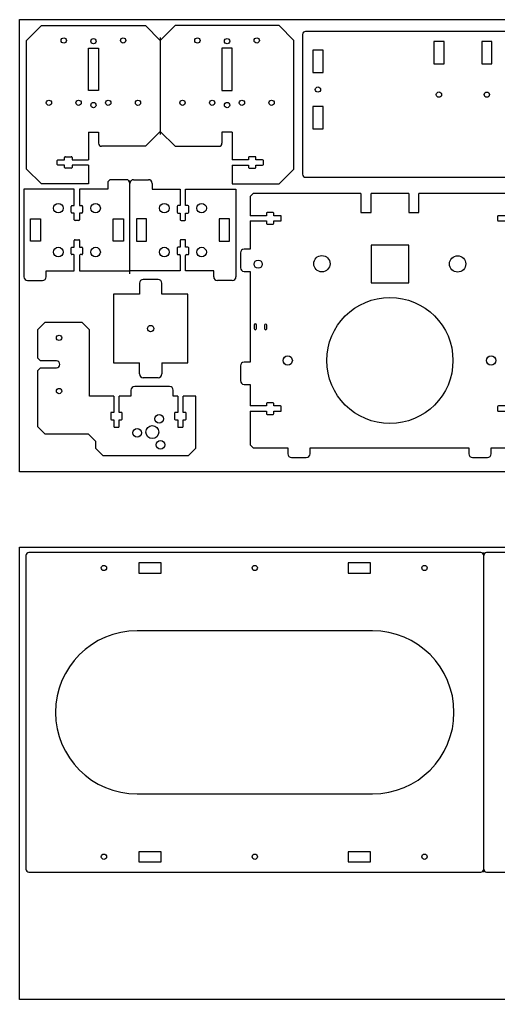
# Model space of a CAD drawing. Header units: inches. Extents: x -1252 to -440, y 63 to 1739.
# Drawn here: x -1252 to -930, y 1079 to 1739 of the extents above; entities that cross this region are included whole.
import ezdxf

# ---------------------------------------------------------------- set-up
doc = ezdxf.new("R2010")
doc.units = ezdxf.units.IN
doc.header["$MEASUREMENT"] = 0
doc.linetypes.add('Continuous2', pattern=[0])

msp = doc.modelspace()

# ---------------------------------------------------------------- linework, layer by layer
at = {"color": 2, "linetype": 'Continuous2', "lineweight": -3, "true_color": 0xffff00}
for p, q in [((-1252.46, 1739.41), (-439.66, 1739.41)), ((-1252.46, 1434.61), (-1252.46, 1739.41)), ((-439.66, 1434.61), (-1252.46, 1434.61)), ((-1252.46, 1383.81), (-439.66, 1383.81)), ((-1252.46, 1079.01), (-1252.46, 1383.81)), ((-439.66, 1079.01), (-1252.46, 1079.01))]:
    msp.add_line(p, q, dxfattribs=at)
at = {"color": 1, "linetype": 'Continuous2', "lineweight": -3, "true_color": 0xff0000}
for p, q in [((-1247.71, 1725.34), (-1237.71, 1735.34)), ((-1237.71, 1735.34), (-1167.71, 1735.34)), ((-1167.71, 1735.34), (-1157.71, 1725.34)), ((-1147.71, 1735.34), (-1157.71, 1725.34)), ((-1077.71, 1735.34), (-1147.71, 1735.34)), ((-1067.71, 1725.34), (-1077.71, 1735.34)), ((-848.51, 1731.42), (-1059.79, 1731.42)), ((-1247.71, 1638.64), (-1247.71, 1725.34)), ((-1067.71, 1638.64), (-1067.71, 1725.34)), ((-1061.79, 1729.42), (-1061.79, 1635.12)), ((-1206.15, 1663.64), (-1206.15, 1644.89)), ((-1206.15, 1663.64), (-1199.27, 1663.64)), ((-1199.27, 1663.64), (-1199.27, 1656.04)), ((-1157.71, 1664.04), (-1167.71, 1654.04)), ((-1157.71, 1664.04), (-1147.71, 1654.04)), ((-1109.27, 1663.64), (-1116.15, 1663.64)), ((-1116.15, 1663.64), (-1116.15, 1656.04)), ((-1109.27, 1663.64), (-1109.27, 1644.89)), ((-1167.71, 1654.04), (-1197.27, 1654.04)), ((-1147.71, 1654.04), (-1118.15, 1654.04)), ((-1226.65, 1644.89), (-1222.15, 1644.89)), ((-1222.15, 1644.89), (-1222.15, 1646.47)), ((-1221.65, 1646.97), (-1217.65, 1646.97)), ((-1217.15, 1646.47), (-1217.15, 1644.89)), ((-1217.15, 1644.89), (-1206.15, 1644.89)), ((-1098.27, 1644.89), (-1109.27, 1644.89)), ((-1098.27, 1646.47), (-1098.27, 1644.89)), ((-1093.77, 1646.97), (-1097.77, 1646.97)), ((-1093.27, 1644.89), (-1093.27, 1646.47)), ((-1088.77, 1644.89), (-1093.27, 1644.89)), ((-1237.71, 1628.64), (-1247.71, 1638.64)), ((-1227.15, 1641.84), (-1227.15, 1644.39)), ((-1222.15, 1641.34), (-1226.65, 1641.34)), ((-1222.15, 1639.75), (-1222.15, 1641.34)), ((-1217.65, 1639.25), (-1221.65, 1639.25)), ((-1217.15, 1641.34), (-1217.15, 1639.75)), ((-1206.15, 1641.34), (-1217.15, 1641.34)), ((-1206.15, 1641.34), (-1206.15, 1628.64)), ((-1109.27, 1641.34), (-1109.27, 1628.64)), ((-1109.27, 1641.34), (-1098.27, 1641.34)), ((-1098.27, 1641.34), (-1098.27, 1639.75)), ((-1097.77, 1639.25), (-1093.77, 1639.25)), ((-1093.27, 1639.75), (-1093.27, 1641.34)), ((-1093.27, 1641.34), (-1088.77, 1641.34)), ((-1088.27, 1641.84), (-1088.27, 1644.39)), ((-1077.71, 1628.64), (-1067.71, 1638.64)), ((-1180.63, 1631.51), (-1190.63, 1631.51)), ((-1175.63, 1631.51), (-1165.63, 1631.51)), ((-1059.79, 1633.12), (-848.51, 1633.12)), ((-1249.55, 1625.01), (-1249.55, 1566.01)), ((-1215.61, 1625.01), (-1249.55, 1625.01)), ((-1206.15, 1628.64), (-1237.71, 1628.64)), ((-1215.61, 1614.01), (-1215.61, 1625.01)), ((-1212.06, 1625.01), (-1212.06, 1614.01)), ((-1193.13, 1625.01), (-1212.06, 1625.01)), ((-1193.13, 1629.01), (-1193.13, 1625.01)), ((-1163.13, 1629.01), (-1163.13, 1625.01)), ((-1163.13, 1625.01), (-1144.19, 1625.01)), ((-1144.19, 1625.01), (-1144.19, 1614.01)), ((-1140.64, 1625.01), (-1106.71, 1625.01)), ((-1140.64, 1614.01), (-1140.64, 1625.01)), ((-1109.27, 1628.64), (-1077.71, 1628.64)), ((-1106.71, 1625.01), (-1106.71, 1566.01)), ((-1095.22, 1622.19), (-1097.22, 1620.19)), ((-1097.22, 1620.19), (-1097.22, 1607.24)), ((-1022.57, 1622.19), (-1095.22, 1622.19)), ((-1022.57, 1622.19), (-1022.57, 1609.49)), ((-1015.71, 1609.49), (-1015.71, 1622.19)), ((-990.31, 1622.19), (-1015.71, 1622.19)), ((-990.31, 1622.19), (-990.31, 1609.49)), ((-983.45, 1609.49), (-983.45, 1622.19)), ((-911.42, 1622.19), (-983.45, 1622.19)), ((-1217.7, 1609.51), (-1217.7, 1613.51)), ((-1217.2, 1614.01), (-1215.61, 1614.01)), ((-1212.06, 1614.01), (-1210.48, 1614.01)), ((-1209.98, 1613.51), (-1209.98, 1609.51)), ((-1146.28, 1613.51), (-1146.28, 1609.51)), ((-1144.19, 1614.01), (-1145.78, 1614.01)), ((-1139.06, 1614.01), (-1140.64, 1614.01)), ((-1138.56, 1609.51), (-1138.56, 1613.51)), ((-1215.61, 1609.01), (-1217.2, 1609.01)), ((-1215.61, 1604.51), (-1215.61, 1609.01)), ((-1212.06, 1609.01), (-1212.06, 1604.51)), ((-1210.48, 1609.01), (-1212.06, 1609.01)), ((-1145.78, 1609.01), (-1144.19, 1609.01)), ((-1144.19, 1609.01), (-1144.19, 1604.51)), ((-1140.64, 1609.01), (-1139.06, 1609.01)), ((-1140.64, 1604.51), (-1140.64, 1609.01)), ((-1086.22, 1607.24), (-1097.22, 1607.24)), ((-1086.22, 1608.83), (-1086.22, 1607.24)), ((-1081.72, 1609.33), (-1085.72, 1609.33)), ((-1081.22, 1607.24), (-1081.22, 1608.83)), ((-1076.72, 1607.24), (-1081.22, 1607.24)), ((-1076.22, 1604.19), (-1076.22, 1606.74)), ((-1022.57, 1609.49), (-1015.71, 1609.49)), ((-990.31, 1609.49), (-983.45, 1609.49)), ((-930.42, 1606.74), (-930.42, 1604.19)), ((-925.42, 1607.24), (-929.92, 1607.24)), ((-1212.56, 1604.01), (-1215.11, 1604.01)), ((-1143.69, 1604.01), (-1141.14, 1604.01)), ((-1097.22, 1603.69), (-1097.22, 1584.69)), ((-1097.22, 1603.69), (-1086.22, 1603.69)), ((-1086.22, 1603.69), (-1086.22, 1602.11)), ((-1085.72, 1601.61), (-1081.72, 1601.61)), ((-1081.22, 1602.11), (-1081.22, 1603.69)), ((-1081.22, 1603.69), (-1076.72, 1603.69)), ((-929.92, 1603.69), (-925.42, 1603.69)), ((-1217.7, 1581.51), (-1217.7, 1585.51)), ((-1217.2, 1586.01), (-1215.61, 1586.01)), ((-1215.61, 1586.01), (-1215.61, 1590.51)), ((-1215.11, 1591.01), (-1212.56, 1591.01)), ((-1212.06, 1590.51), (-1212.06, 1586.01)), ((-1212.06, 1586.01), (-1210.48, 1586.01)), ((-1209.98, 1585.51), (-1209.98, 1581.51)), ((-1146.28, 1585.51), (-1146.28, 1581.51)), ((-1144.19, 1586.01), (-1145.78, 1586.01)), ((-1144.19, 1590.51), (-1144.19, 1586.01)), ((-1141.14, 1591.01), (-1143.69, 1591.01)), ((-1140.64, 1586.01), (-1140.64, 1590.51)), ((-1139.06, 1586.01), (-1140.64, 1586.01)), ((-1138.56, 1581.51), (-1138.56, 1585.51)), ((-1216.11, 1581.01), (-1217.2, 1581.01)), ((-1215.61, 1570.01), (-1215.61, 1580.51)), ((-1212.06, 1580.51), (-1212.06, 1570.01)), ((-1210.48, 1581.01), (-1211.56, 1581.01)), ((-1145.78, 1581.01), (-1144.69, 1581.01)), ((-1144.19, 1580.51), (-1144.19, 1570.01)), ((-1140.64, 1570.01), (-1140.64, 1580.51)), ((-1140.14, 1581.01), (-1139.06, 1581.01)), ((-1103.72, 1582.19), (-1103.72, 1572.19)), ((-1097.22, 1584.69), (-1101.22, 1584.69)), ((-1234.55, 1566.01), (-1234.55, 1570.01)), ((-1234.55, 1570.01), (-1215.61, 1570.01)), ((-1212.06, 1570.01), (-1178.13, 1570.01)), ((-1144.19, 1570.01), (-1178.13, 1570.01)), ((-1121.71, 1570.01), (-1140.64, 1570.01)), ((-1121.71, 1566.01), (-1121.71, 1570.01)), ((-1101.22, 1569.69), (-1097.22, 1569.69)), ((-1097.22, 1569.69), (-1097.22, 1508.57)), ((-1247.05, 1563.51), (-1237.05, 1563.51)), ((-1171.7, 1561.78), (-1171.7, 1554.28)), ((-1159.2, 1564.28), (-1169.2, 1564.28)), ((-1156.7, 1554.28), (-1156.7, 1561.78)), ((-1109.21, 1563.51), (-1119.21, 1563.51)), ((-1189.2, 1554.28), (-1189.2, 1508.04)), ((-1171.7, 1554.28), (-1189.2, 1554.28)), ((-1139.2, 1554.28), (-1156.7, 1554.28)), ((-1139.2, 1508.04), (-1139.2, 1554.28)), ((-1235.38, 1535.21), (-1240.38, 1530.21)), ((-1210.38, 1535.21), (-1235.38, 1535.21)), ((-1205.38, 1530.21), (-1210.38, 1535.21)), ((-1240.38, 1530.21), (-1240.38, 1511.34)), ((-1205.38, 1485.63), (-1205.38, 1530.21)), ((-1240.38, 1511.34), (-1238.38, 1509.34)), ((-1227.68, 1509.34), (-1238.38, 1509.34)), ((-1189.2, 1508.04), (-1171.7, 1508.04)), ((-1171.7, 1500.54), (-1171.7, 1508.04)), ((-1156.7, 1508.04), (-1156.7, 1500.54)), ((-1156.7, 1508.04), (-1139.2, 1508.04)), ((-1103.72, 1506.07), (-1103.72, 1496.07)), ((-1097.22, 1508.57), (-1101.22, 1508.57)), ((-1238.38, 1504.64), (-1240.38, 1502.64)), ((-1240.38, 1502.64), (-1240.38, 1465.23)), ((-1238.38, 1504.64), (-1227.68, 1504.64)), ((-1159.2, 1498.04), (-1169.2, 1498.04)), ((-1101.22, 1493.57), (-1097.22, 1493.57)), ((-1097.22, 1493.57), (-1097.22, 1478.99)), ((-1177.43, 1489.63), (-1177.43, 1485.63)), ((-1151.43, 1492.13), (-1174.93, 1492.13)), ((-1148.93, 1485.63), (-1148.93, 1489.63)), ((-1188.98, 1485.63), (-1205.38, 1485.63)), ((-1188.98, 1485.63), (-1188.98, 1474.63)), ((-1177.43, 1485.63), (-1185.43, 1485.63)), ((-1185.43, 1474.63), (-1185.43, 1485.63)), ((-1145.93, 1485.63), (-1148.93, 1485.63)), ((-1145.93, 1485.63), (-1145.93, 1474.63)), ((-1133.68, 1485.63), (-1142.38, 1485.63)), ((-1142.38, 1474.63), (-1142.38, 1485.63)), ((-1133.68, 1450.63), (-1133.68, 1485.63)), ((-1086.22, 1480.57), (-1086.22, 1478.99)), ((-1081.72, 1481.07), (-1085.72, 1481.07)), ((-1081.22, 1478.99), (-1081.22, 1480.57)), ((-1191.06, 1474.13), (-1191.06, 1470.13)), ((-1188.98, 1474.63), (-1190.56, 1474.63)), ((-1183.84, 1474.63), (-1185.43, 1474.63)), ((-1183.34, 1470.13), (-1183.34, 1474.13)), ((-1148.01, 1474.13), (-1148.01, 1470.13)), ((-1145.93, 1474.63), (-1147.51, 1474.63)), ((-1140.79, 1474.63), (-1142.38, 1474.63)), ((-1140.29, 1470.13), (-1140.29, 1474.13)), ((-1086.22, 1478.99), (-1097.22, 1478.99)), ((-1097.22, 1475.44), (-1097.22, 1452.77)), ((-1097.22, 1475.44), (-1086.22, 1475.44)), ((-1086.22, 1475.44), (-1086.22, 1473.85)), ((-1085.72, 1473.35), (-1081.72, 1473.35)), ((-1076.72, 1478.99), (-1081.22, 1478.99)), ((-1081.22, 1473.85), (-1081.22, 1475.44)), ((-1081.22, 1475.44), (-1076.72, 1475.44)), ((-1076.22, 1475.94), (-1076.22, 1478.49)), ((-930.42, 1478.49), (-930.42, 1475.94)), ((-925.42, 1478.99), (-929.92, 1478.99)), ((-929.92, 1475.44), (-925.42, 1475.44)), ((-1190.56, 1469.63), (-1188.98, 1469.63)), ((-1188.98, 1469.63), (-1188.98, 1465.13)), ((-1185.43, 1465.13), (-1185.43, 1469.63)), ((-1185.43, 1469.63), (-1183.84, 1469.63)), ((-1147.51, 1469.63), (-1145.93, 1469.63)), ((-1145.93, 1469.63), (-1145.93, 1465.13)), ((-1142.38, 1465.13), (-1142.38, 1469.63)), ((-1142.38, 1469.63), (-1140.79, 1469.63)), ((-1240.38, 1465.23), (-1235.38, 1460.23)), ((-1235.38, 1460.23), (-1206.32, 1460.23)), ((-1206.32, 1460.23), (-1201.32, 1455.23)), ((-1188.48, 1464.63), (-1185.93, 1464.63)), ((-1145.43, 1464.63), (-1142.88, 1464.63)), ((-1201.32, 1455.23), (-1201.32, 1450.63)), ((-1201.32, 1450.63), (-1196.32, 1445.63)), ((-1138.68, 1445.63), (-1133.68, 1450.63)), ((-1097.22, 1452.77), (-1095.22, 1450.77)), ((-1095.22, 1450.77), (-1071.82, 1450.77)), ((-1071.82, 1450.77), (-1071.82, 1446.77)), ((-1056.82, 1450.77), (-949.82, 1450.77)), ((-1056.82, 1446.77), (-1056.82, 1450.77)), ((-949.82, 1450.77), (-949.82, 1446.77)), ((-934.82, 1450.77), (-911.42, 1450.77)), ((-934.82, 1446.77), (-934.82, 1450.77)), ((-1196.32, 1445.63), (-1138.68, 1445.63)), ((-1069.32, 1444.27), (-1059.32, 1444.27)), ((-947.32, 1444.27), (-937.32, 1444.27)), ((-1248.23, 1378.12), (-1248.23, 1166.84)), ((-941.83, 1380.12), (-1246.23, 1380.12)), ((-673.83, 1380.12), (-937.83, 1380.12)), ((-1246.23, 1164.84), (-941.83, 1164.84)), ((-937.83, 1164.84), (-673.83, 1164.84))]:
    msp.add_line(p, q, dxfattribs=at)
at = {"color": 5, "linetype": 'Continuous2', "lineweight": -3, "true_color": 0x0000ff}
for p, q in [((-1157.71, 1727.34), (-1157.71, 1662.04)), ((-966.54, 1724.54), (-973.4, 1724.54)), ((-973.4, 1724.54), (-973.4, 1709.54)), ((-966.54, 1709.54), (-966.54, 1724.54)), ((-934.28, 1724.54), (-941.14, 1724.54)), ((-941.14, 1724.54), (-941.14, 1709.54)), ((-934.28, 1709.54), (-934.28, 1724.54)), ((-1206.15, 1720.09), (-1199.27, 1720.09)), ((-1206.15, 1691.59), (-1206.15, 1720.09)), ((-1199.27, 1720.09), (-1199.27, 1691.59)), ((-1109.27, 1720.09), (-1116.15, 1720.09)), ((-1116.15, 1720.09), (-1116.15, 1691.59)), ((-1109.27, 1691.59), (-1109.27, 1720.09)), ((-1048.05, 1718.72), (-1054.91, 1718.72)), ((-1054.91, 1718.72), (-1054.91, 1703.72)), ((-1048.05, 1703.72), (-1048.05, 1718.72)), ((-973.4, 1709.54), (-966.54, 1709.54)), ((-941.14, 1709.54), (-934.28, 1709.54)), ((-1054.91, 1703.72), (-1048.05, 1703.72)), ((-1199.27, 1691.59), (-1206.15, 1691.59)), ((-1116.15, 1691.59), (-1109.27, 1691.59)), ((-1048.05, 1680.82), (-1054.91, 1680.82)), ((-1054.91, 1680.82), (-1054.91, 1665.82)), ((-1048.05, 1665.82), (-1048.05, 1680.82)), ((-1054.91, 1665.82), (-1048.05, 1665.82)), ((-1178.13, 1568.01), (-1178.13, 1631.01)), ((-1245.21, 1590.01), (-1245.21, 1605.01)), ((-1245.21, 1605.01), (-1238.33, 1605.01)), ((-1238.33, 1605.01), (-1238.33, 1590.01)), ((-1189.35, 1605.01), (-1182.47, 1605.01)), ((-1189.35, 1590.01), (-1189.35, 1605.01)), ((-1182.47, 1605.01), (-1182.47, 1590.01)), ((-1173.79, 1605.01), (-1173.79, 1590.01)), ((-1166.91, 1605.01), (-1173.79, 1605.01)), ((-1166.91, 1590.01), (-1166.91, 1605.01)), ((-1117.93, 1605.01), (-1117.93, 1590.01)), ((-1111.05, 1605.01), (-1117.93, 1605.01)), ((-1111.05, 1590.01), (-1111.05, 1605.01)), ((-1238.33, 1590.01), (-1245.21, 1590.01)), ((-1182.47, 1590.01), (-1189.35, 1590.01)), ((-1173.79, 1590.01), (-1166.91, 1590.01)), ((-1117.93, 1590.01), (-1111.05, 1590.01)), ((-990.31, 1587.4), (-1015.71, 1587.4)), ((-1015.71, 1587.4), (-1015.71, 1562)), ((-990.31, 1562), (-990.31, 1587.4)), ((-1015.71, 1562), (-990.31, 1562)), ((-1094.42, 1533.51), (-1094.43, 1531.11)), ((-1092.93, 1531.1), (-1092.92, 1533.5)), ((-1087.42, 1533.48), (-1087.43, 1531.08)), ((-1085.93, 1531.07), (-1085.92, 1533.47)), ((-939.83, 1164.84), (-939.83, 1380.12)), ((-1157.03, 1373.24), (-1172.03, 1373.24)), ((-1172.03, 1373.24), (-1172.03, 1366.38)), ((-1157.03, 1366.38), (-1157.03, 1373.24)), ((-1016.03, 1373.24), (-1031.03, 1373.24)), ((-1031.03, 1373.24), (-1031.03, 1366.38)), ((-1016.03, 1366.38), (-1016.03, 1373.24)), ((-1172.03, 1366.38), (-1157.03, 1366.38)), ((-1031.03, 1366.38), (-1016.03, 1366.38)), ((-1014.83, 1327.48), (-1173.23, 1327.48)), ((-1173.23, 1217.48), (-1014.83, 1217.48)), ((-1157.03, 1178.58), (-1172.03, 1178.58)), ((-1172.03, 1178.58), (-1172.03, 1171.72)), ((-1157.03, 1171.72), (-1157.03, 1178.58)), ((-1016.03, 1178.58), (-1031.03, 1178.58)), ((-1031.03, 1178.58), (-1031.03, 1171.72)), ((-1016.03, 1171.72), (-1016.03, 1178.58)), ((-1172.03, 1171.72), (-1157.03, 1171.72)), ((-1031.03, 1171.72), (-1016.03, 1171.72))]:
    msp.add_line(p, q, dxfattribs=at)
for centre, radius in [((-1222.71, 1725.34), 1.78), ((-1202.71, 1724.86), 1.77), ((-1182.71, 1725.34), 1.77), ((-1132.71, 1725.34), 1.78), ((-1112.71, 1724.86), 1.77), ((-1092.71, 1725.34), 1.77), ((-1051.48, 1692.27), 1.78), ((-1232.71, 1683.34), 1.78), ((-1212.71, 1683.34), 1.77), ((-1192.71, 1683.34), 1.78), ((-1172.71, 1683.34), 1.78), ((-1142.71, 1683.34), 1.77), ((-1122.71, 1683.34), 1.78), ((-1102.71, 1683.34), 1.78), ((-1082.71, 1683.34), 1.78), ((-969.97, 1688.83), 1.78), ((-937.71, 1688.83), 1.77), ((-1202.71, 1681.81), 1.77), ((-1112.71, 1681.81), 1.77), ((-1226.37, 1612.31), 3.25), ((-1201.3, 1612.31), 3.25), ((-1154.95, 1612.31), 3.25), ((-1129.88, 1612.31), 3.25), ((-1226.37, 1582.71), 3.25), ((-1201.3, 1582.71), 3.25), ((-1154.95, 1582.71), 3.25), ((-1129.88, 1582.71), 3.25), ((-1048.83, 1574.87), 5.5), ((-957.37, 1574.7), 5.5), ((-1091.78, 1574.6), 2.75), ((-1003.01, 1509.65), 42.5), ((-1164.2, 1531.16), 2.13), ((-1225.9, 1524.92), 1.78), ((-1071.82, 1509.65), 3.1), ((-934.82, 1509.65), 3.1), ((-1225.9, 1489.06), 1.78), ((-1158.41, 1470.4), 2.9), ((-1173.22, 1460.85), 2.9), ((-1163.06, 1461.35), 4.37), ((-1157.55, 1452.8), 2.9), ((-1195.65, 1369.8), 1.77), ((-1094.03, 1369.8), 1.77), ((-979.7, 1369.8), 1.77), ((-1195.65, 1175.16), 1.78), ((-1094.03, 1175.16), 1.78), ((-979.7, 1175.16), 1.77)]:
    msp.add_circle(centre, radius, dxfattribs=at)
at = {"color": 1, "linetype": 'Continuous2', "lineweight": -3, "true_color": 0xff0000}
for centre, radius, start, end in [((-1059.79, 1729.42), 2, 90, 180), ((-1197.27, 1656.04), 2, 180, 270), ((-1118.15, 1656.04), 2, 270, 360), ((-1226.65, 1644.39), 0.5, 90, 180), ((-1221.65, 1646.47), 0.5, 90, 180), ((-1217.65, 1646.47), 0.5, 0, 90), ((-1097.77, 1646.47), 0.5, 90, 180), ((-1093.77, 1646.47), 0.5, 0, 90), ((-1088.77, 1644.39), 0.5, 0, 90), ((-1226.65, 1641.84), 0.5, 180, 270), ((-1221.65, 1639.75), 0.5, 180, 270), ((-1217.65, 1639.75), 0.5, 270, 360), ((-1097.77, 1639.75), 0.5, 180, 270), ((-1093.77, 1639.75), 0.5, 270, 360), ((-1088.77, 1641.84), 0.5, 270, 360), ((-1190.63, 1629.01), 2.5, 90, 180), ((-1180.63, 1629.01), 2.5, 360, 90), ((-1175.63, 1629.01), 2.5, 90, 180), ((-1165.63, 1629.01), 2.5, 0, 90), ((-1059.79, 1635.12), 2, 180, 270), ((-1217.2, 1613.51), 0.5, 90, 180), ((-1210.48, 1613.51), 0.5, 0, 90), ((-1145.78, 1613.51), 0.5, 90, 180), ((-1139.06, 1613.51), 0.5, 360, 90), ((-1217.2, 1609.51), 0.5, 180, 270), ((-1210.48, 1609.51), 0.5, 270, 360), ((-1145.78, 1609.51), 0.5, 180, 270), ((-1139.06, 1609.51), 0.5, 270, 0), ((-1085.72, 1608.83), 0.5, 90, 180), ((-1081.72, 1608.83), 0.5, 360, 90), ((-1076.72, 1606.74), 0.5, 360, 90), ((-929.92, 1606.74), 0.5, 90, 180), ((-1215.11, 1604.51), 0.5, 180, 270), ((-1212.56, 1604.51), 0.5, 270, 0), ((-1143.69, 1604.51), 0.5, 180, 270), ((-1141.14, 1604.51), 0.5, 270, 0), ((-1085.72, 1602.11), 0.5, 180, 270), ((-1081.72, 1602.11), 0.5, 270, 0), ((-1076.72, 1604.19), 0.5, 270, 360), ((-929.92, 1604.19), 0.5, 180, 270), ((-1217.2, 1585.51), 0.5, 90, 180), ((-1215.11, 1590.51), 0.5, 90, 180), ((-1212.56, 1590.51), 0.5, 360, 90), ((-1210.48, 1585.51), 0.5, 360, 90), ((-1145.78, 1585.51), 0.5, 90, 180), ((-1143.69, 1590.51), 0.5, 90, 180), ((-1141.14, 1590.51), 0.5, 360, 90), ((-1139.06, 1585.51), 0.5, 0, 90), ((-1217.2, 1581.51), 0.5, 180, 270), ((-1216.11, 1580.51), 0.5, 360, 90), ((-1211.56, 1580.51), 0.5, 90, 180), ((-1210.48, 1581.51), 0.5, 270, 360), ((-1145.78, 1581.51), 0.5, 180, 270), ((-1144.69, 1580.51), 0.5, 0, 90), ((-1140.14, 1580.51), 0.5, 90, 180), ((-1139.06, 1581.51), 0.5, 270, 0), ((-1101.22, 1582.19), 2.5, 90, 180), ((-1101.22, 1572.19), 2.5, 180, 270), ((-1247.05, 1566.01), 2.5, 180, 270), ((-1237.05, 1566.01), 2.5, 270, 0), ((-1119.21, 1566.01), 2.5, 180, 270), ((-1109.21, 1566.01), 2.5, 270, 0), ((-1169.2, 1561.78), 2.5, 90, 180), ((-1159.2, 1561.78), 2.5, 360, 90), ((-1227.68, 1506.99), 2.35, 270, 90), ((-1101.22, 1506.07), 2.5, 90, 180), ((-1169.2, 1500.54), 2.5, 180, 270), ((-1159.2, 1500.54), 2.5, 270, 0), ((-1101.22, 1496.07), 2.5, 180, 270), ((-1174.93, 1489.63), 2.5, 90, 180), ((-1151.43, 1489.63), 2.5, 360, 90), ((-1085.72, 1480.57), 0.5, 90, 180), ((-1081.72, 1480.57), 0.5, 360, 90), ((-1190.56, 1474.13), 0.5, 90, 180), ((-1183.84, 1474.13), 0.5, 360, 90), ((-1147.51, 1474.13), 0.5, 90, 180), ((-1140.79, 1474.13), 0.5, 360, 90), ((-1085.72, 1473.85), 0.5, 180, 270), ((-1081.72, 1473.85), 0.5, 270, 360), ((-1076.72, 1478.49), 0.5, 0, 90), ((-1076.72, 1475.94), 0.5, 270, 360), ((-929.92, 1478.49), 0.5, 90, 180), ((-929.92, 1475.94), 0.5, 180, 270), ((-1190.56, 1470.13), 0.5, 180, 270), ((-1183.84, 1470.13), 0.5, 270, 360), ((-1147.51, 1470.13), 0.5, 180, 270), ((-1140.79, 1470.13), 0.5, 270, 0), ((-1188.48, 1465.13), 0.5, 180, 270), ((-1185.93, 1465.13), 0.5, 270, 0), ((-1145.43, 1465.13), 0.5, 180, 270), ((-1142.88, 1465.13), 0.5, 270, 360), ((-1069.32, 1446.77), 2.5, 180, 270), ((-1059.32, 1446.77), 2.5, 270, 0), ((-947.32, 1446.77), 2.5, 180, 270), ((-937.32, 1446.77), 2.5, 270, 0), ((-1246.23, 1378.12), 2, 90, 180), ((-941.83, 1378.12), 2, 360, 90), ((-937.83, 1378.12), 2, 90, 180), ((-1246.23, 1166.84), 2, 180, 270), ((-941.83, 1166.84), 2, 270, 0), ((-937.83, 1166.84), 2, 180, 270)]:
    msp.add_arc(centre, radius, start, end, dxfattribs=at)
at = {"color": 5, "linetype": 'Continuous2', "lineweight": -3, "true_color": 0x0000ff}
for centre, radius, start, end in [((-1093.67, 1533.5), 0.75, 359.79277, 179.79277), ((-1086.67, 1533.48), 0.75, 359.79277, 179.79277), ((-1093.68, 1531.1), 0.75, 179.79277, 359.79277), ((-1086.68, 1531.08), 0.75, 179.79277, 359.79277), ((-1173.23, 1272.48), 55, 90, 270), ((-1014.83, 1272.48), 55, 270, 90)]:
    msp.add_arc(centre, radius, start, end, dxfattribs=at)

doc.saveas('drawing.dxf')
